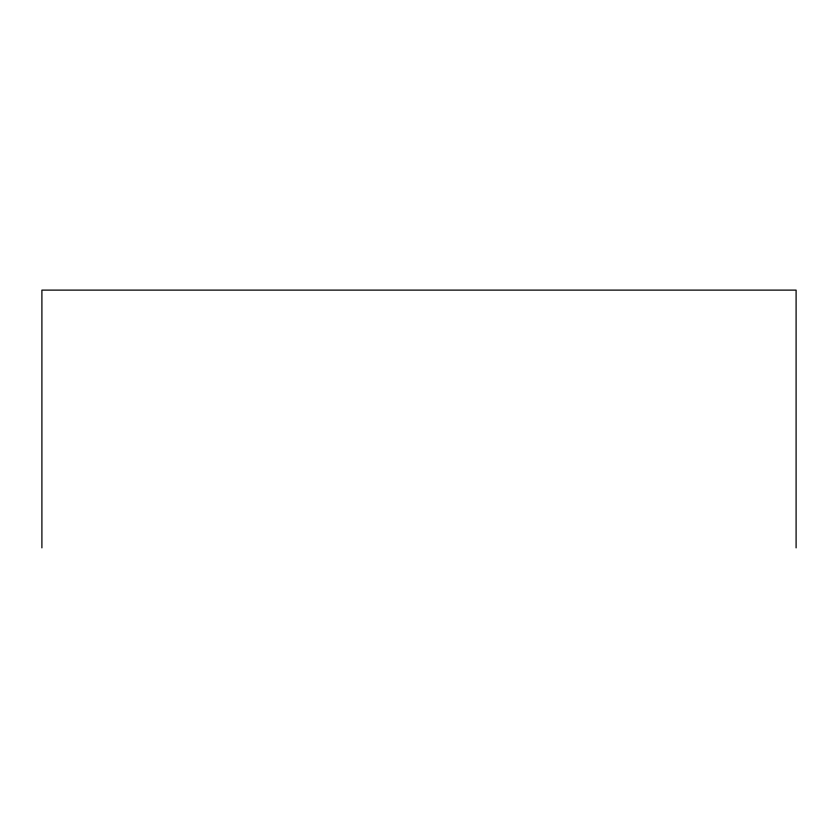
<?xml version="1.0" encoding="UTF-8"?>
<svg xmlns="http://www.w3.org/2000/svg" width="838" height="838" viewBox="0 0 838 838"><rect width="100%" height="100%" fill="white"/><g stroke="black" fill="none" stroke-linecap="round" stroke-linejoin="round"><path stroke-width="1.26" d="M796.1 547.884L796.1 290.116L41.9 290.116L41.9 547.884"/></g></svg>
